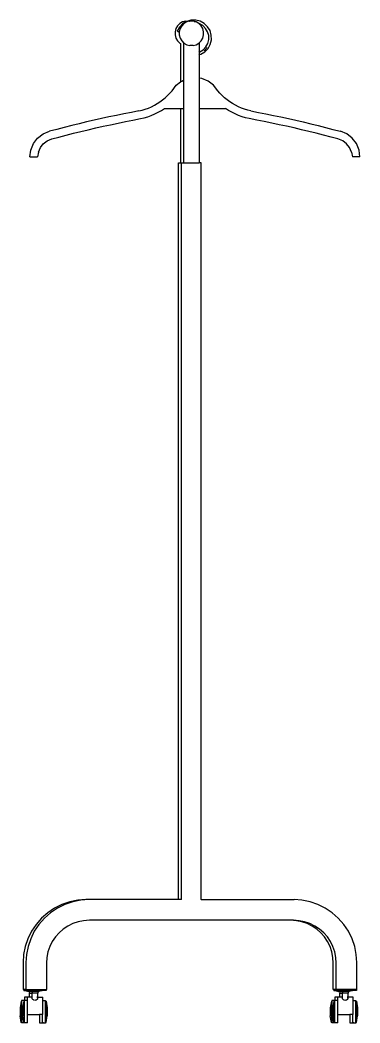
# Model space of a CAD drawing. Header units: metres. Extents: x 0.6 to 12, y -3.2 to 3.7.
# Drawn here: x 10.413 to 10.928, y -3.17 to -1.654 of the extents above; entities that cross this region are included whole.
import ezdxf

# ---------------------------------------------------------------- set-up
doc = ezdxf.new("R2010")
doc.units = ezdxf.units.M
doc.layers.add('Edges', color=7, linetype='Continuous')

# ---------------------------------------------------------------- blocks, each defined once
blk = doc.blocks.new('3 Clothes Hangers rs')
at = {"layer": 'Edges'}
for p, q in [((-0.4004, 0.8496), (-0.4028, 0.8454)), ((-0.397, 0.853), (-0.4004, 0.8496)), ((-0.3977, 0.8474), (-0.3929, 0.8525)), ((-0.3928, 0.8554), (-0.397, 0.853)), ((-0.3941, 0.8496), (-0.3965, 0.8454)), ((-0.3907, 0.853), (-0.3941, 0.8496)), ((-0.3868, 0.8562), (-0.3929, 0.8525)), ((-0.3881, 0.8567), (-0.3928, 0.8554)), ((-0.3865, 0.8554), (-0.3907, 0.853)), ((-0.3881, 0.8567), (-0.385, 0.8567)), ((-0.385, 0.8567), (-0.3868, 0.8562)), ((-0.3818, 0.8567), (-0.3865, 0.8554)), ((-0.3801, 0.8581), (-0.385, 0.8567)), ((-0.385, 0.8567), (-0.3848, 0.8567)), ((-0.3824, 0.8567), (-0.3818, 0.8567)), ((-0.3769, 0.8567), (-0.3818, 0.8567)), ((-0.373, 0.8583), (-0.3801, 0.8581)), ((-0.3722, 0.8554), (-0.3769, 0.8567)), ((-0.3753, 0.8562), (-0.3732, 0.8563)), ((-0.3753, 0.8562), (-0.3732, 0.8563)), ((-0.3753, 0.8562), (-0.3732, 0.8563)), ((-0.3753, 0.8562), (-0.3732, 0.8563)), ((-0.3753, 0.8562), (-0.3732, 0.8563)), ((-0.3753, 0.8562), (-0.3732, 0.8563)), ((-0.3753, 0.8562), (-0.3732, 0.8563)), ((-0.3753, 0.8562), (-0.3732, 0.8563)), ((-0.3753, 0.8562), (-0.3732, 0.8563)), ((-0.3662, 0.8566), (-0.373, 0.8583)), ((-0.368, 0.853), (-0.3722, 0.8554)), ((-0.368, 0.8529), (-0.368, 0.853)), ((-0.3676, 0.8529), (-0.368, 0.8529)), ((-0.3646, 0.8496), (-0.368, 0.8529)), ((-0.3624, 0.85), (-0.3676, 0.8529)), ((-0.36, 0.8532), (-0.3662, 0.8566)), ((-0.3622, 0.8454), (-0.3646, 0.8496)), ((-0.358, 0.8458), (-0.3624, 0.85)), ((-0.3549, 0.8483), (-0.36, 0.8532)), ((-0.4028, 0.8454), (-0.4041, 0.8407)), ((-0.4041, 0.8407), (-0.4041, 0.8358)), ((-0.4041, 0.8358), (-0.4028, 0.8311)), ((-0.3977, 0.8474), (-0.401, 0.8415)), ((-0.3984, 0.84), (-0.401, 0.8415)), ((-0.3965, 0.8454), (-0.3978, 0.8407)), ((-0.3978, 0.8407), (-0.3978, 0.8358)), ((-0.3978, 0.8358), (-0.3965, 0.8311)), ((-0.3609, 0.8407), (-0.3622, 0.8454)), ((-0.3622, 0.8311), (-0.3609, 0.8358)), ((-0.3609, 0.8358), (-0.3609, 0.8407)), ((-0.3549, 0.8407), (-0.358, 0.8458)), ((-0.3512, 0.8423), (-0.3549, 0.8483)), ((-0.3532, 0.8349), (-0.3549, 0.8407)), ((-0.3531, 0.8289), (-0.3532, 0.8349)), ((-0.3493, 0.8355), (-0.3512, 0.8423)), ((-0.3491, 0.8285), (-0.3493, 0.8355)), ((-0.4028, 0.8311), (-0.4004, 0.8269)), ((-0.4004, 0.8269), (-0.397, 0.8235)), ((-0.397, 0.8235), (-0.3958, 0.8228)), ((-0.3965, 0.8311), (-0.3941, 0.8269)), ((-0.3958, 0.823), (-0.3958, 0.8228)), ((-0.3958, 0.8228), (-0.3958, 0.7648)), ((-0.3941, 0.8269), (-0.3907, 0.8235)), ((-0.3915, 0.824), (-0.3915, 0.7672)), ((-0.3907, 0.8235), (-0.3865, 0.8211)), ((-0.3865, 0.8211), (-0.3818, 0.8198)), ((-0.382, 0.8198), (-0.3818, 0.8198)), ((-0.3769, 0.8198), (-0.3818, 0.8198)), ((-0.3769, 0.8198), (-0.3722, 0.8211)), ((-0.3722, 0.8211), (-0.368, 0.8235)), ((-0.368, 0.8235), (-0.3676, 0.824)), ((-0.3676, 0.824), (-0.3646, 0.8269)), ((-0.3676, 0.824), (-0.3676, 0.8102)), ((-0.3646, 0.8269), (-0.3622, 0.8311)), ((-0.3574, 0.8178), (-0.3545, 0.8231)), ((-0.3545, 0.8231), (-0.3531, 0.8289)), ((-0.3542, 0.8155), (-0.3508, 0.8216)), ((-0.3508, 0.8216), (-0.3491, 0.8285)), ((-0.368, 0.81), (-0.3676, 0.8102)), ((-0.368, 0.8059), (-0.3676, 0.806)), ((-0.3676, 0.8102), (-0.3667, 0.8104)), ((-0.3676, 0.8102), (-0.3676, 0.806)), ((-0.3676, 0.806), (-0.3651, 0.8067)), ((-0.3676, 0.806), (-0.3676, 0.7706)), ((-0.3667, 0.8104), (-0.3616, 0.8135)), ((-0.3651, 0.8067), (-0.359, 0.8104)), ((-0.3616, 0.8135), (-0.3574, 0.8178)), ((-0.3558, 0.8167), (-0.3603, 0.8119)), ((-0.3558, 0.8167), (-0.3603, 0.8119)), ((-0.3558, 0.8167), (-0.3603, 0.8119)), ((-0.3558, 0.8167), (-0.3603, 0.8119)), ((-0.3558, 0.8167), (-0.3603, 0.8119)), ((-0.3558, 0.8167), (-0.3603, 0.8119)), ((-0.3558, 0.8167), (-0.3603, 0.8119)), ((-0.3558, 0.8167), (-0.3603, 0.8119)), ((-0.3558, 0.8167), (-0.3603, 0.8119)), ((-0.359, 0.8104), (-0.3542, 0.8155)), ((-0.4088, 0.7514), (-0.4024, 0.7597)), ((-0.4024, 0.7597), (-0.3958, 0.7648)), ((-0.3958, 0.7648), (-0.3942, 0.7661)), ((-0.3942, 0.7661), (-0.3915, 0.7672)), ((-0.3915, 0.7672), (-0.3915, 0.7247)), ((-0.3676, 0.7706), (-0.368, 0.7706)), ((-0.3638, 0.7701), (-0.3676, 0.7706)), ((-0.3676, 0.7706), (-0.3676, 0.7247)), ((-0.3542, 0.7661), (-0.3638, 0.7701)), ((-0.3459, 0.7597), (-0.3542, 0.7661)), ((-0.3395, 0.7514), (-0.3459, 0.7597)), ((-0.4192, 0.7407), (-0.4155, 0.7441)), ((-0.4155, 0.7441), (-0.4121, 0.7477)), ((-0.4121, 0.7477), (-0.4088, 0.7514)), ((-0.3362, 0.7477), (-0.3395, 0.7514)), ((-0.3328, 0.7441), (-0.3362, 0.7477)), ((-0.3291, 0.7407), (-0.3328, 0.7441)), ((-0.44, 0.7272), (-0.4356, 0.7294)), ((-0.4356, 0.7294), (-0.4313, 0.7319)), ((-0.4313, 0.7319), (-0.4271, 0.7346)), ((-0.4271, 0.7346), (-0.423, 0.7376)), ((-0.423, 0.7376), (-0.4192, 0.7407)), ((-0.3253, 0.7376), (-0.3291, 0.7407)), ((-0.3212, 0.7346), (-0.3253, 0.7376)), ((-0.317, 0.7319), (-0.3212, 0.7346)), ((-0.3127, 0.7294), (-0.317, 0.7319)), ((-0.3083, 0.7272), (-0.3127, 0.7294)), ((-0.493, 0.7142), (-0.5044, 0.7118)), ((-0.4817, 0.7165), (-0.493, 0.7142)), ((-0.4703, 0.7187), (-0.4817, 0.7165)), ((-0.4589, 0.7209), (-0.4703, 0.7187)), ((-0.4589, 0.7209), (-0.4541, 0.7221)), ((-0.4541, 0.7221), (-0.4493, 0.7235)), ((-0.4493, 0.7235), (-0.4446, 0.7252)), ((-0.4455, 0.7121), (-0.4402, 0.7141)), ((-0.4446, 0.7252), (-0.44, 0.7272)), ((-0.4402, 0.7141), (-0.435, 0.7163)), ((-0.435, 0.7163), (-0.4299, 0.7188)), ((-0.4299, 0.7188), (-0.425, 0.7217)), ((-0.425, 0.7217), (-0.4203, 0.7247)), ((-0.4203, 0.7247), (-0.3958, 0.7247)), ((-0.3958, 0.7247), (-0.3958, 0.6424)), ((-0.3958, 0.7247), (-0.3915, 0.7247)), ((-0.3915, 0.7247), (-0.3915, 0.6424)), ((-0.368, 0.7247), (-0.3676, 0.7247)), ((-0.3676, 0.7247), (-0.328, 0.7247)), ((-0.3676, 0.7247), (-0.3676, 0.6424)), ((-0.3233, 0.7217), (-0.328, 0.7247)), ((-0.3184, 0.7188), (-0.3233, 0.7217)), ((-0.3133, 0.7163), (-0.3184, 0.7188)), ((-0.3081, 0.7141), (-0.3133, 0.7163)), ((-0.3037, 0.7252), (-0.3083, 0.7272)), ((-0.3028, 0.7121), (-0.3081, 0.7141)), ((-0.299, 0.7235), (-0.3037, 0.7252)), ((-0.2942, 0.7221), (-0.299, 0.7235)), ((-0.2894, 0.7209), (-0.2942, 0.7221)), ((-0.2894, 0.7209), (-0.278, 0.7187)), ((-0.278, 0.7187), (-0.2666, 0.7165)), ((-0.2666, 0.7165), (-0.2553, 0.7142)), ((-0.2553, 0.7142), (-0.2439, 0.7118)), ((-0.5608, 0.6988), (-0.5721, 0.6959)), ((-0.5496, 0.7015), (-0.5608, 0.6988)), ((-0.5383, 0.7042), (-0.5496, 0.7015)), ((-0.527, 0.7068), (-0.5383, 0.7042)), ((-0.5157, 0.7093), (-0.527, 0.7068)), ((-0.5044, 0.7118), (-0.5157, 0.7093)), ((-0.5131, 0.6976), (-0.5019, 0.7)), ((-0.5019, 0.7), (-0.4906, 0.7024)), ((-0.4906, 0.7024), (-0.4793, 0.7047)), ((-0.4793, 0.7047), (-0.468, 0.707)), ((-0.468, 0.707), (-0.4564, 0.7092)), ((-0.4564, 0.7092), (-0.4509, 0.7105)), ((-0.4509, 0.7105), (-0.4455, 0.7121)), ((-0.2974, 0.7105), (-0.3028, 0.7121)), ((-0.2919, 0.7092), (-0.2974, 0.7105)), ((-0.2803, 0.707), (-0.2919, 0.7092)), ((-0.269, 0.7047), (-0.2803, 0.707)), ((-0.2577, 0.7024), (-0.269, 0.7047)), ((-0.2464, 0.7), (-0.2577, 0.7024)), ((-0.2352, 0.6976), (-0.2464, 0.7)), ((-0.2439, 0.7118), (-0.2326, 0.7093)), ((-0.2326, 0.7093), (-0.2213, 0.7068)), ((-0.2213, 0.7068), (-0.21, 0.7042)), ((-0.21, 0.7042), (-0.1987, 0.7015)), ((-0.1987, 0.7015), (-0.1875, 0.6988)), ((-0.1875, 0.6988), (-0.1762, 0.6959)), ((-0.6124, 0.6797), (-0.6042, 0.6861)), ((-0.6042, 0.6861), (-0.5945, 0.6901)), ((-0.5833, 0.693), (-0.5945, 0.6901)), ((-0.5721, 0.6959), (-0.5833, 0.693)), ((-0.5803, 0.6814), (-0.5691, 0.6843)), ((-0.5691, 0.6843), (-0.558, 0.6871)), ((-0.558, 0.6871), (-0.5468, 0.6898)), ((-0.5468, 0.6898), (-0.5356, 0.6925)), ((-0.5356, 0.6925), (-0.5243, 0.6951)), ((-0.5243, 0.6951), (-0.5131, 0.6976)), ((-0.224, 0.6951), (-0.2352, 0.6976)), ((-0.2127, 0.6925), (-0.224, 0.6951)), ((-0.2015, 0.6898), (-0.2127, 0.6925)), ((-0.1904, 0.6871), (-0.2015, 0.6898)), ((-0.1792, 0.6843), (-0.1904, 0.6871)), ((-0.168, 0.6814), (-0.1792, 0.6843)), ((-0.1762, 0.6959), (-0.165, 0.693)), ((-0.165, 0.693), (-0.1538, 0.6901)), ((-0.1442, 0.6861), (-0.1538, 0.6901)), ((-0.1359, 0.6797), (-0.1442, 0.6861)), ((-0.6228, 0.6618), (-0.6188, 0.6714)), ((-0.6188, 0.6714), (-0.6124, 0.6797)), ((-0.6083, 0.6654), (-0.6039, 0.6712)), ((-0.6039, 0.6712), (-0.5981, 0.6756)), ((-0.5981, 0.6756), (-0.5907, 0.6787)), ((-0.5907, 0.6787), (-0.5803, 0.6814)), ((-0.1576, 0.6787), (-0.168, 0.6814)), ((-0.1502, 0.6756), (-0.1576, 0.6787)), ((-0.1444, 0.6712), (-0.1502, 0.6756)), ((-0.14, 0.6654), (-0.1444, 0.6712)), ((-0.1295, 0.6714), (-0.1359, 0.6797)), ((-0.1255, 0.6618), (-0.1295, 0.6714)), ((-0.6242, 0.6514), (-0.6228, 0.6618)), ((-0.6111, 0.6587), (-0.6127, 0.6514)), ((-0.6111, 0.6587), (-0.6083, 0.6654)), ((-0.1372, 0.6587), (-0.14, 0.6654)), ((-0.1372, 0.6587), (-0.1356, 0.6514)), ((-0.1242, 0.6514), (-0.1255, 0.6618)), ((-0.6242, 0.6514), (-0.6127, 0.6514)), ((-0.3988, -0.4719), (-0.3988, 0.6424)), ((-0.3988, 0.6424), (-0.3958, 0.6424)), ((-0.3958, 0.6424), (-0.3945, 0.6424)), ((-0.3945, -0.4719), (-0.3945, 0.6424)), ((-0.3945, 0.6424), (-0.3915, 0.6424)), ((-0.3915, 0.6424), (-0.3676, 0.6424)), ((-0.3646, 0.6424), (-0.3676, 0.6424)), ((-0.3646, -0.4719), (-0.3646, 0.6424)), ((-0.1242, 0.6514), (-0.1356, 0.6514)), ((-0.5867, -0.4847), (-0.5971, -0.4917)), ((-0.5824, -0.4847), (-0.5928, -0.4917)), ((-0.5755, -0.4792), (-0.5867, -0.4847)), ((-0.5711, -0.4792), (-0.5824, -0.4847)), ((-0.5636, -0.4752), (-0.5755, -0.4792)), ((-0.5593, -0.4752), (-0.5711, -0.4792)), ((-0.5514, -0.4727), (-0.5636, -0.4752)), ((-0.547, -0.4727), (-0.5593, -0.4752)), ((-0.5394, -0.4719), (-0.5514, -0.4727)), ((-0.535, -0.4719), (-0.547, -0.4727)), ((-0.535, -0.4719), (-0.5394, -0.4719)), ((-0.3988, -0.4719), (-0.535, -0.4719)), ((-0.3945, -0.4719), (-0.3988, -0.4719)), ((-0.3646, -0.4719), (-0.3651, -0.4719)), ((-0.3646, -0.4719), (-0.224, -0.4719)), ((-0.212, -0.4727), (-0.224, -0.4719)), ((-0.1998, -0.4752), (-0.212, -0.4727)), ((-0.1879, -0.4792), (-0.1998, -0.4752)), ((-0.1767, -0.4847), (-0.1879, -0.4792)), ((-0.1663, -0.4917), (-0.1767, -0.4847)), ((-0.6065, -0.4999), (-0.6148, -0.5093)), ((-0.6022, -0.4999), (-0.6104, -0.5093)), ((-0.5971, -0.4917), (-0.6065, -0.4999)), ((-0.5928, -0.4917), (-0.6022, -0.4999)), ((-0.1569, -0.4999), (-0.1663, -0.4917)), ((-0.1486, -0.5093), (-0.1569, -0.4999)), ((-0.6148, -0.5093), (-0.6217, -0.5197)), ((-0.6104, -0.5093), (-0.6174, -0.5197)), ((-0.5667, -0.5119), (-0.5737, -0.5165)), ((-0.5591, -0.5081), (-0.5667, -0.5119)), ((-0.5512, -0.5054), (-0.5591, -0.5081)), ((-0.5429, -0.5038), (-0.5512, -0.5054)), ((-0.534, -0.5032), (-0.5429, -0.5038)), ((-0.2294, -0.5032), (-0.534, -0.5032)), ((-0.3988, -0.5032), (-0.3988, -0.5027)), ((-0.3945, -0.5032), (-0.3945, -0.5027)), ((-0.3689, -0.5032), (-0.3689, -0.5027)), ((-0.3646, -0.5032), (-0.3646, -0.5027)), ((-0.2205, -0.5038), (-0.2294, -0.5032)), ((-0.225, -0.5032), (-0.2294, -0.5032)), ((-0.2161, -0.5038), (-0.225, -0.5032)), ((-0.2122, -0.5054), (-0.2205, -0.5038)), ((-0.2079, -0.5054), (-0.2161, -0.5038)), ((-0.2043, -0.5081), (-0.2122, -0.5054)), ((-0.1999, -0.5081), (-0.2079, -0.5054)), ((-0.1967, -0.5119), (-0.2043, -0.5081)), ((-0.1924, -0.5119), (-0.1999, -0.5081)), ((-0.1897, -0.5165), (-0.1967, -0.5119)), ((-0.1854, -0.5165), (-0.1924, -0.5119)), ((-0.1417, -0.5197), (-0.1486, -0.5093)), ((-0.6217, -0.5197), (-0.6273, -0.531)), ((-0.6174, -0.5197), (-0.6229, -0.531)), ((-0.5855, -0.5284), (-0.5902, -0.5354)), ((-0.58, -0.5221), (-0.5855, -0.5284)), ((-0.5737, -0.5165), (-0.58, -0.5221)), ((-0.1834, -0.5221), (-0.1897, -0.5165)), ((-0.179, -0.5221), (-0.1854, -0.5165)), ((-0.1778, -0.5284), (-0.1834, -0.5221)), ((-0.1735, -0.5284), (-0.179, -0.5221)), ((-0.1732, -0.5354), (-0.1778, -0.5284)), ((-0.1688, -0.5354), (-0.1735, -0.5284)), ((-0.1361, -0.531), (-0.1417, -0.5197)), ((-0.6313, -0.5428), (-0.6337, -0.5551)), ((-0.6273, -0.531), (-0.6313, -0.5428)), ((-0.6269, -0.5428), (-0.6294, -0.5551)), ((-0.6229, -0.531), (-0.6269, -0.5428)), ((-0.5939, -0.543), (-0.5967, -0.5509)), ((-0.5902, -0.5354), (-0.5939, -0.543)), ((-0.1694, -0.543), (-0.1732, -0.5354)), ((-0.1667, -0.5509), (-0.1694, -0.543)), ((-0.1651, -0.543), (-0.1688, -0.5354)), ((-0.1624, -0.5509), (-0.1651, -0.543)), ((-0.1321, -0.5428), (-0.1361, -0.531)), ((-0.1297, -0.5551), (-0.1321, -0.5428)), ((-0.6337, -0.5551), (-0.6345, -0.5671)), ((-0.6294, -0.5551), (-0.6302, -0.5671)), ((-0.5983, -0.5592), (-0.5989, -0.5681)), ((-0.5967, -0.5509), (-0.5983, -0.5592)), ((-0.1651, -0.5592), (-0.1667, -0.5509)), ((-0.1645, -0.5681), (-0.1651, -0.5592)), ((-0.1607, -0.5592), (-0.1624, -0.5509)), ((-0.1602, -0.5681), (-0.1607, -0.5592)), ((-0.1289, -0.5671), (-0.1297, -0.5551)), ((-0.6345, -0.5671), (-0.6345, -0.6076)), ((-0.6302, -0.5671), (-0.6302, -0.6076)), ((-0.5989, -0.5681), (-0.5989, -0.6076)), ((-0.1645, -0.6076), (-0.1645, -0.5681)), ((-0.1602, -0.6076), (-0.1602, -0.5681)), ((-0.1289, -0.6076), (-0.1289, -0.5671)), ((-0.6345, -0.6076), (-0.6335, -0.6076)), ((-0.6335, -0.6076), (-0.6335, -0.6093)), ((-0.6302, -0.6076), (-0.6335, -0.6076)), ((-0.6335, -0.6093), (-0.6315, -0.6093)), ((-0.6284, -0.6194), (-0.6323, -0.6194)), ((-0.6323, -0.6194), (-0.6323, -0.6245)), ((-0.6315, -0.6093), (-0.6264, -0.611)), ((-0.6315, -0.6093), (-0.6296, -0.6093)), ((-0.6296, -0.6076), (-0.6302, -0.6076)), ((-0.6296, -0.6076), (-0.6296, -0.6093)), ((-0.6296, -0.6076), (-0.5995, -0.6076)), ((-0.6296, -0.6093), (-0.6275, -0.6093)), ((-0.6247, -0.6194), (-0.6284, -0.6194)), ((-0.6284, -0.6194), (-0.6284, -0.6245)), ((-0.6275, -0.6093), (-0.6224, -0.611)), ((-0.6275, -0.6093), (-0.6054, -0.6093)), ((-0.6264, -0.611), (-0.6246, -0.611)), ((-0.6246, -0.611), (-0.6247, -0.6135)), ((-0.6247, -0.6194), (-0.6247, -0.6135)), ((-0.6247, -0.6135), (-0.6207, -0.6135)), ((-0.6207, -0.6194), (-0.6247, -0.6194)), ((-0.6224, -0.611), (-0.6246, -0.611)), ((-0.6224, -0.611), (-0.6207, -0.611)), ((-0.6207, -0.611), (-0.6207, -0.6135)), ((-0.6122, -0.611), (-0.6207, -0.611)), ((-0.6207, -0.6194), (-0.6207, -0.6135)), ((-0.6122, -0.6135), (-0.6207, -0.6135)), ((-0.6207, -0.6212), (-0.6207, -0.6194)), ((-0.6205, -0.6219), (-0.6207, -0.6212)), ((-0.6127, -0.6194), (-0.6134, -0.6194)), ((-0.6129, -0.6204), (-0.6134, -0.6202)), ((-0.6127, -0.6205), (-0.6129, -0.6204)), ((-0.6123, -0.6217), (-0.6127, -0.6224)), ((-0.6122, -0.6194), (-0.6123, -0.6194)), ((-0.6123, -0.6208), (-0.6122, -0.621)), ((-0.6123, -0.6217), (-0.6122, -0.6211)), ((-0.6122, -0.611), (-0.6122, -0.6135)), ((-0.6122, -0.611), (-0.6105, -0.611)), ((-0.6122, -0.6194), (-0.6122, -0.6135)), ((-0.6122, -0.621), (-0.6122, -0.6194)), ((-0.6122, -0.6194), (-0.6046, -0.6194)), ((-0.6122, -0.6211), (-0.6122, -0.621)), ((-0.6054, -0.6093), (-0.6105, -0.611)), ((-0.5995, -0.6093), (-0.6054, -0.6093)), ((-0.6046, -0.6245), (-0.6046, -0.6194)), ((-0.5995, -0.6076), (-0.5995, -0.6093)), ((-0.5989, -0.6076), (-0.5995, -0.6076)), ((-0.1645, -0.6076), (-0.1635, -0.6076)), ((-0.1635, -0.6076), (-0.1635, -0.6093)), ((-0.1602, -0.6076), (-0.1635, -0.6076)), ((-0.1635, -0.6093), (-0.1615, -0.6093)), ((-0.1584, -0.6194), (-0.1623, -0.6194)), ((-0.1623, -0.6194), (-0.1623, -0.6245)), ((-0.1615, -0.6093), (-0.1564, -0.611)), ((-0.1615, -0.6093), (-0.1596, -0.6093)), ((-0.1596, -0.6076), (-0.1602, -0.6076)), ((-0.1596, -0.6076), (-0.1596, -0.6093)), ((-0.1295, -0.6076), (-0.1596, -0.6076)), ((-0.1596, -0.6093), (-0.1575, -0.6093)), ((-0.1547, -0.6194), (-0.1584, -0.6194)), ((-0.1584, -0.6194), (-0.1584, -0.6245)), ((-0.1575, -0.6093), (-0.1524, -0.611)), ((-0.1575, -0.6093), (-0.1354, -0.6093)), ((-0.1564, -0.611), (-0.1546, -0.611)), ((-0.1546, -0.611), (-0.1547, -0.6135)), ((-0.1547, -0.6194), (-0.1547, -0.6135)), ((-0.1547, -0.6135), (-0.1507, -0.6135)), ((-0.1507, -0.6194), (-0.1547, -0.6194)), ((-0.1524, -0.611), (-0.1546, -0.611)), ((-0.1524, -0.611), (-0.1507, -0.611)), ((-0.1507, -0.611), (-0.1507, -0.6135)), ((-0.1422, -0.611), (-0.1507, -0.611)), ((-0.1507, -0.6194), (-0.1507, -0.6135)), ((-0.1422, -0.6135), (-0.1507, -0.6135)), ((-0.1507, -0.6212), (-0.1507, -0.6194)), ((-0.1505, -0.6219), (-0.1507, -0.6212)), ((-0.1427, -0.6194), (-0.1434, -0.6194)), ((-0.1429, -0.6204), (-0.1434, -0.6202)), ((-0.1427, -0.6205), (-0.1429, -0.6204)), ((-0.1423, -0.6217), (-0.1427, -0.6224)), ((-0.1422, -0.6194), (-0.1423, -0.6194)), ((-0.1423, -0.6208), (-0.1422, -0.621)), ((-0.1423, -0.6217), (-0.1422, -0.6211)), ((-0.1422, -0.611), (-0.1422, -0.6135)), ((-0.1422, -0.611), (-0.1405, -0.611)), ((-0.1422, -0.6194), (-0.1422, -0.6135)), ((-0.1422, -0.621), (-0.1422, -0.6194)), ((-0.1346, -0.6194), (-0.1422, -0.6194)), ((-0.1422, -0.6211), (-0.1422, -0.621)), ((-0.1354, -0.6093), (-0.1405, -0.611)), ((-0.1295, -0.6093), (-0.1354, -0.6093)), ((-0.1346, -0.6245), (-0.1346, -0.6194)), ((-0.1295, -0.6076), (-0.1295, -0.6093)), ((-0.1295, -0.6076), (-0.1289, -0.6076)), ((-0.6374, -0.6253), (-0.6391, -0.6355)), ((-0.6391, -0.6355), (-0.6391, -0.6474)), ((-0.6366, -0.6254), (-0.6374, -0.6253)), ((-0.6374, -0.6253), (-0.6374, -0.6576)), ((-0.6326, -0.6245), (-0.6366, -0.6245)), ((-0.6366, -0.6245), (-0.6366, -0.6254)), ((-0.6366, -0.6254), (-0.6366, -0.6576)), ((-0.6335, -0.6253), (-0.6352, -0.6355)), ((-0.6352, -0.6355), (-0.6352, -0.6474)), ((-0.6326, -0.6254), (-0.6335, -0.6253)), ((-0.6335, -0.6253), (-0.6335, -0.6576)), ((-0.6323, -0.6245), (-0.6326, -0.6245)), ((-0.6326, -0.6245), (-0.6326, -0.6254)), ((-0.6326, -0.6254), (-0.6326, -0.6576)), ((-0.6284, -0.6245), (-0.6323, -0.6245)), ((-0.6323, -0.6254), (-0.6323, -0.6245)), ((-0.6284, -0.6245), (-0.6284, -0.6372)), ((-0.6201, -0.6225), (-0.6205, -0.6219)), ((-0.6201, -0.6225), (-0.6194, -0.623)), ((-0.6194, -0.623), (-0.6185, -0.6234)), ((-0.6185, -0.6234), (-0.6174, -0.6237)), ((-0.6163, -0.6237), (-0.6152, -0.6236)), ((-0.6152, -0.6236), (-0.6142, -0.6233)), ((-0.6142, -0.6233), (-0.6134, -0.6229)), ((-0.6134, -0.6229), (-0.6127, -0.6224)), ((-0.6046, -0.6245), (-0.6043, -0.6245)), ((-0.6046, -0.6457), (-0.6046, -0.6245)), ((-0.6043, -0.6248), (-0.6043, -0.6245)), ((-0.6043, -0.6245), (-0.6003, -0.6245)), ((-0.6003, -0.6245), (-0.6003, -0.6253)), ((-0.6003, -0.6253), (-0.5995, -0.6253)), ((-0.6003, -0.6576), (-0.6003, -0.6253)), ((-0.5995, -0.6253), (-0.5978, -0.6355)), ((-0.5995, -0.6576), (-0.5995, -0.6253)), ((-0.5978, -0.6355), (-0.5978, -0.6474)), ((-0.1674, -0.6253), (-0.1691, -0.6355)), ((-0.1691, -0.6355), (-0.1691, -0.6474)), ((-0.1666, -0.6254), (-0.1674, -0.6253)), ((-0.1674, -0.6253), (-0.1674, -0.6576)), ((-0.1626, -0.6245), (-0.1666, -0.6245)), ((-0.1666, -0.6245), (-0.1666, -0.6254)), ((-0.1666, -0.6254), (-0.1666, -0.6576)), ((-0.1635, -0.6253), (-0.1652, -0.6355)), ((-0.1652, -0.6355), (-0.1652, -0.6474)), ((-0.1626, -0.6254), (-0.1635, -0.6253)), ((-0.1635, -0.6253), (-0.1635, -0.6576)), ((-0.1623, -0.6245), (-0.1626, -0.6245)), ((-0.1626, -0.6245), (-0.1626, -0.6254)), ((-0.1626, -0.6254), (-0.1626, -0.6576)), ((-0.1584, -0.6245), (-0.1623, -0.6245)), ((-0.1623, -0.6254), (-0.1623, -0.6245)), ((-0.1584, -0.6245), (-0.1584, -0.6372)), ((-0.1501, -0.6225), (-0.1505, -0.6219)), ((-0.1501, -0.6225), (-0.1494, -0.623)), ((-0.1494, -0.623), (-0.1485, -0.6234)), ((-0.1485, -0.6234), (-0.1474, -0.6237)), ((-0.1463, -0.6237), (-0.1452, -0.6236)), ((-0.1452, -0.6236), (-0.1442, -0.6233)), ((-0.1442, -0.6233), (-0.1434, -0.6229)), ((-0.1434, -0.6229), (-0.1427, -0.6224)), ((-0.1346, -0.6245), (-0.1343, -0.6245)), ((-0.1346, -0.6457), (-0.1346, -0.6245)), ((-0.1343, -0.6248), (-0.1343, -0.6245)), ((-0.1343, -0.6245), (-0.1303, -0.6245)), ((-0.1303, -0.6245), (-0.1303, -0.6253)), ((-0.1303, -0.6253), (-0.1295, -0.6253)), ((-0.1303, -0.6576), (-0.1303, -0.6253)), ((-0.1295, -0.6253), (-0.1278, -0.6355)), ((-0.1295, -0.6576), (-0.1295, -0.6253)), ((-0.1278, -0.6355), (-0.1278, -0.6474)), ((-0.6374, -0.6576), (-0.6391, -0.6474)), ((-0.6335, -0.6576), (-0.6352, -0.6474)), ((-0.6284, -0.6372), (-0.6284, -0.6457)), ((-0.6284, -0.6457), (-0.6275, -0.6457)), ((-0.6275, -0.6584), (-0.6275, -0.6457)), ((-0.6275, -0.6457), (-0.6094, -0.6457)), ((-0.6054, -0.6457), (-0.6094, -0.6457)), ((-0.6094, -0.6457), (-0.6094, -0.6584)), ((-0.6046, -0.6457), (-0.6054, -0.6457)), ((-0.6054, -0.6457), (-0.6054, -0.6584)), ((-0.5995, -0.6576), (-0.5978, -0.6474)), ((-0.1674, -0.6576), (-0.1691, -0.6474)), ((-0.1635, -0.6576), (-0.1652, -0.6474)), ((-0.1584, -0.6372), (-0.1584, -0.6457)), ((-0.1584, -0.6457), (-0.1575, -0.6457)), ((-0.1575, -0.6584), (-0.1575, -0.6457)), ((-0.1575, -0.6457), (-0.1394, -0.6457)), ((-0.1354, -0.6457), (-0.1394, -0.6457)), ((-0.1394, -0.6457), (-0.1394, -0.6584)), ((-0.1346, -0.6457), (-0.1354, -0.6457)), ((-0.1354, -0.6457), (-0.1354, -0.6584)), ((-0.1295, -0.6576), (-0.1278, -0.6474)), ((-0.6366, -0.6576), (-0.6374, -0.6576)), ((-0.6366, -0.6584), (-0.6366, -0.6576)), ((-0.6326, -0.6584), (-0.6366, -0.6584)), ((-0.6326, -0.6576), (-0.6335, -0.6576)), ((-0.6326, -0.6584), (-0.6326, -0.6576)), ((-0.6315, -0.6584), (-0.6326, -0.6584)), ((-0.6315, -0.6584), (-0.6315, -0.6581)), ((-0.6275, -0.6584), (-0.6315, -0.6584)), ((-0.6094, -0.6584), (-0.6054, -0.6584)), ((-0.6054, -0.6584), (-0.6043, -0.6584)), ((-0.6043, -0.6576), (-0.6034, -0.6576)), ((-0.6043, -0.6584), (-0.6043, -0.6576)), ((-0.6043, -0.6584), (-0.6003, -0.6584)), ((-0.6003, -0.6576), (-0.5995, -0.6576)), ((-0.6003, -0.6584), (-0.6003, -0.6576)), ((-0.1666, -0.6576), (-0.1674, -0.6576)), ((-0.1666, -0.6584), (-0.1666, -0.6576)), ((-0.1626, -0.6584), (-0.1666, -0.6584)), ((-0.1626, -0.6576), (-0.1635, -0.6576)), ((-0.1626, -0.6584), (-0.1626, -0.6576)), ((-0.1615, -0.6584), (-0.1626, -0.6584)), ((-0.1615, -0.6584), (-0.1615, -0.6581)), ((-0.1575, -0.6584), (-0.1615, -0.6584)), ((-0.1394, -0.6584), (-0.1354, -0.6584)), ((-0.1354, -0.6584), (-0.1343, -0.6584)), ((-0.1343, -0.6576), (-0.1334, -0.6576)), ((-0.1343, -0.6584), (-0.1343, -0.6576)), ((-0.1343, -0.6584), (-0.1303, -0.6584)), ((-0.1303, -0.6576), (-0.1295, -0.6576)), ((-0.1303, -0.6584), (-0.1303, -0.6576))]:
    blk.add_line(p, q, dxfattribs=at)

msp = doc.modelspace()

# ---------------------------------------------------------------- block references
msp.add_blockref('3 Clothes Hangers rs', (11.0518, -2.5119))

doc.saveas('drawing.dxf')
